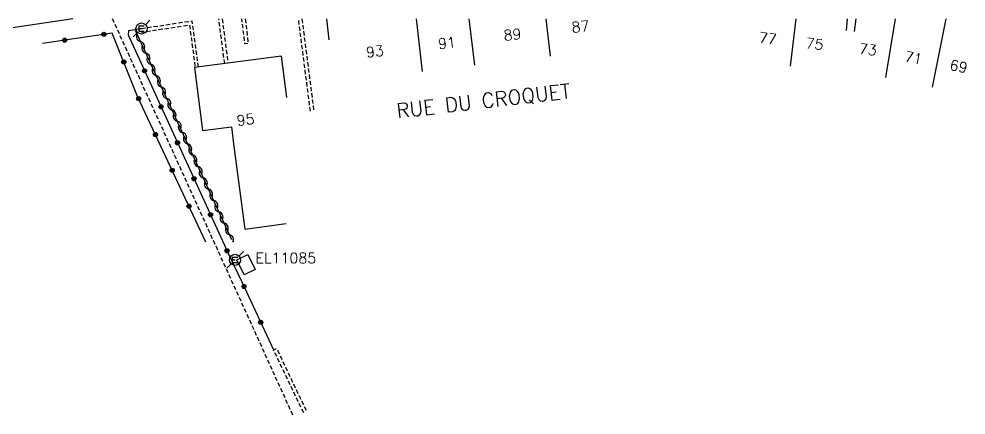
# Model space of a CAD drawing. Header units: millimetres. Extents: x 134000 to 135000, y 129000 to 130000.
# Drawn here: x 134657.5 to 134771, y 129952.4 to 130000 of the extents above; entities that cross this region are included whole.
import ezdxf
from ezdxf.enums import TextEntityAlignment as Align

# ---------------------------------------------------------------- set-up
doc = ezdxf.new("R2010")
doc.units = ezdxf.units.MM
doc.linetypes.add('DASHED', pattern=[0.75, 0.5, -0.25])
doc.layers.get('0').update_dxf_attribs({"linetype": 'CONTINUOUS'})
for name, color, linetype in [('W0001', 6, 'DASHED'), ('W0008', 7, 'CONTINUOUS'), ('W0100', 7, 'CONTINUOUS'), ('W0112', 1, 'DASHED'), ('W0310', 3, 'CONTINUOUS'), ('W0322', 7, 'CONTINUOUS'), ('W0471', 7, 'CONTINUOUS'), ('W0984', 7, 'CONTINUOUS'), ('W0989', 7, 'CONTINUOUS'), ('W0991', 7, 'CONTINUOUS'), ('W1102', 7, 'CONTINUOUS')]:
    doc.layers.add(name, color=color, linetype=linetype)
doc.styles.get("Standard").update_dxf_attribs({"font": 'romans.shx', "width": 0.85})

# ---------------------------------------------------------------- blocks, each defined once
blk = doc.blocks.new('T471')
for p, q in [((-0.333334, 0.333334), (-0.333334, -0.333334)), ((-0.333334, 0.333334), (0.333334, 0.333334)), ((-0.333334, 0), (0, 0)), ((0.500001, 0.500001), (1.000002, 1.000002)), ((-0.500001, -0.500001), (-1.000002, -1.000002)), ((-0.333334, -0.333334), (0.333334, -0.333334))]:
    blk.add_line(p, q)
blk.add_ellipse((0, 0), major_axis=(0.471405, 0.471405), ratio=1, start_param=5.4977871438, end_param=11.780972451)
blk = doc.blocks.new('t310o')
at = {"color": 0, "linetype": 'Continuous'}
for centre, start, end in [((-0.5, 0.38), 216.8699, 323.1304), ((0.5, -0.37), 36.8699, 143.1303)]:
    blk.add_arc(centre, 0.625, start, end, dxfattribs=at)
blk = doc.blocks.new('t322o')
at = {"color": 0, "linetype": 'Continuous'}
for radius in [0.25, 0.15]:
    blk.add_circle((0, 0), radius, dxfattribs=at)

msp = doc.modelspace()

# ---------------------------------------------------------------- linework, layer by layer
at = {"layer": 'W0001', "flags": 128}
msp.add_lwpolyline([(134690.29, 129952.45), (134668.68, 130000)], dxfattribs=at)
at = {"layer": 'W0008', "flags": 128}
msp.add_lwpolyline([(134663.92, 130000), (134663.69, 129999.97), (134648.3, 129997.68, -0.001013)], format="xyb", dxfattribs=at)
msp.add_lwpolyline([(134672.09, 129998.81), (134670.6, 129998.58), (134670.53, 129998.09)], dxfattribs=at)
at = {"layer": 'W0100', "flags": 128}
for points in [[(134694.32, 130000), (134694.59, 129997.5)], [(134756.65, 129998.59), (134756.8, 130000)], [(134757.64, 129998.47), (134757.83, 130000)], [(134689.57, 129990.58), (134688.92, 129995.53), (134688.92, 129995.53), (134678.52, 129994.16), (134679.48, 129986.6), (134682.92, 129987.06), (134683.19, 129985), (134684.55, 129974.77), (134689.5, 129975.43)]]:
    msp.add_lwpolyline(points, dxfattribs=at)
msp.add_lwpolyline([(134685.77, 129969.92), (134684.44, 129969.28), (134683.58, 129971.08), (134683.58, 129971.08), (134684.91, 129971.71)], close=True, dxfattribs=at)
at = {"layer": 'W0112', "flags": 128}
for points in [[(134678.97, 129994.22), (134678.24, 129999.73), (134672.09, 129998.81), (134672.15, 129998.41), (134677.9, 129999.27), (134678.58, 129994.17)], [(134682.12, 129994.64), (134681.42, 130000)], [(134681.82, 130000), (134682.52, 129994.69)], [(134684.59, 130000), (134684.94, 129997.05), (134684.55, 129997), (134684.19, 130000)], [(134691.59, 129952.7), (134687.98, 129960.26), (134688.34, 129960.44), (134691.95, 129952.87)]]:
    msp.add_lwpolyline(points, dxfattribs=at)
for points in [[(134692.4, 129988.92), (134690.99, 129999.84, 0.011877), (134690.87, 130000)], [(134691.37, 130000, -0.000857), (134691.38, 129999.99), (134692.8, 129988.97)]]:
    msp.add_lwpolyline(points, format="xyb", dxfattribs=at)
at = {"layer": 'W0310', "flags": 128}
msp.add_lwpolyline([(134671.4, 129998.63), (134682.95, 129973.53)], dxfattribs=at)
at = {"layer": 'W0322', "flags": 128}
for points in [[(134679.86, 129973.21), (134671.68, 129990.68), (134668.63, 129998.29), (134660.26, 129997.06)], [(134670.53, 129998.09), (134682.72, 129971.46), (134684.17, 129968.44), (134687.98, 129960.26)]]:
    msp.add_lwpolyline(points, dxfattribs=at)
at = {"layer": 'W1102', "flags": 128}
for points in [[(134705.06, 130000), (134705.78, 129993.7)], [(134712.1, 129994.44), (134711.44, 130000)], [(134720.63, 130000), (134721.15, 129995.51)], [(134750.6, 130000), (134749.93, 129994.31)], [(134761.38, 129992.97), (134762.54, 130000)], [(134768.58, 130000), (134766.95, 129991.81)]]:
    msp.add_lwpolyline(points, dxfattribs=at)

# ---------------------------------------------------------------- block references
at = {"layer": 'W0310', "rotation": 294.7034308933754}
for p in [(134672.03, 129997.27), (134672.66, 129995.91), (134673.28, 129994.54), (134673.91, 129993.18), (134674.54, 129991.82), (134675.16, 129990.46), (134675.79, 129989.09), (134676.42, 129987.73), (134677.05, 129986.37), (134677.67, 129985), (134678.3, 129983.64), (134678.93, 129982.28), (134679.55, 129980.92), (134680.18, 129979.55), (134680.81, 129978.19), (134681.43, 129976.83), (134682.06, 129975.47), (134682.69, 129974.1)]:
    msp.add_blockref('t310o', p, dxfattribs=at)
at = {"layer": 'W0322'}
for p, rotation in [((134667.63, 129998.14), 188.3933397296834), ((134662.93, 129997.45), 188.3933397296834), ((134670.02, 129994.82), 111.8373255287871), ((134672.51, 129993.77), 294.6000219771947), ((134671.8, 129990.42), 115.0830507278588), ((134674.49, 129989.45), 294.6000219771947), ((134673.82, 129986.12), 115.0830507278588), ((134676.46, 129985.13), 294.6000219771947), ((134675.83, 129981.82), 115.0830507278588), ((134678.44, 129980.81), 294.6000219771947), ((134677.84, 129977.52), 115.0830507278588), ((134680.42, 129976.49), 294.6000219771947), ((134682.4, 129972.17), 294.6000219771947), ((134684.43, 129967.88), 295.010604104821), ((134686.44, 129963.57), 295.010604104821)]:
    msp.add_blockref('t322o', p, dxfattribs=dict(at, rotation=rotation))
at = {"layer": 'W0471'}
for p in [(134672.15, 129998.85), (134683.36, 129971.08)]:
    msp.add_blockref('T471', p, dxfattribs=at)

# ---------------------------------------------------------------- texts
at = {"layer": 'W0984'}
msp.add_text('EL11085', height=1.25, dxfattribs=at).set_placement((134689.45, 129971.3), align=Align.MIDDLE)
at = {"layer": 'W0989'}
msp.add_text('RUE DU CROQUET', height=1.75, rotation=6.669, dxfattribs=at).set_placement((134713.15, 129990.09), align=Align.MIDDLE)
at = {"layer": 'W0991'}
for s, rotation, p in [('87', 6.3053, (134724.78, 129999.08)), ('89', 6.3053, (134716.62, 129998.12)), ('77', 353.2403, (134747.23, 129997.67)), ('91', 6.3053, (134708.77, 129997.11)), ('75', 353.2403, (134752.85, 129997)), ('93', 6.3053, (134700.13, 129996.1)), ('73', 353.2403, (134759.24, 129996.33)), ('71', 348.6676, (134764.7, 129995.34)), ('69', 348.6676, (134770.12, 129994.31)), ('95', 7.5315, (134684.62, 129987.91))]:
    msp.add_text(s, height=1.25, rotation=rotation, dxfattribs=at).set_placement(p, align=Align.MIDDLE)

doc.saveas('drawing.dxf')
